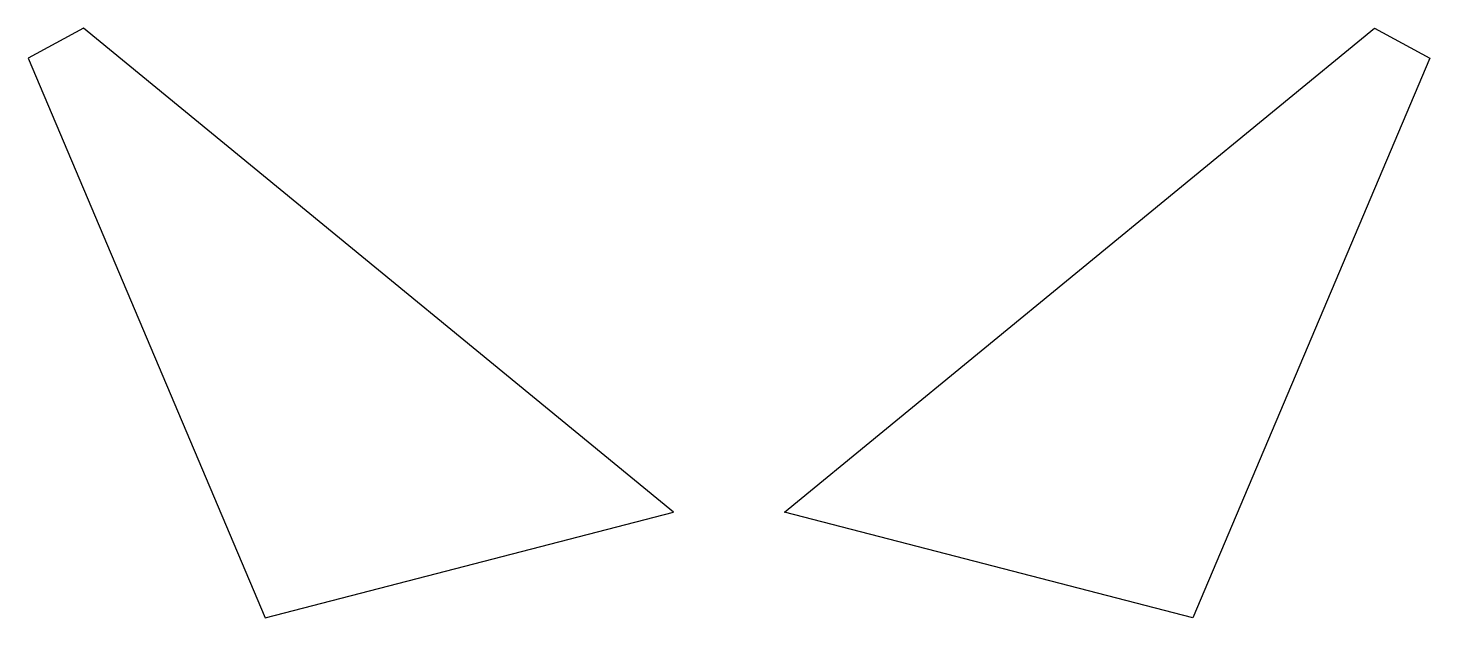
# Model space of a CAD drawing. Header units: centimetres. Extents: x -7.4 to 7.4, y -3.1 to 3.1.
import ezdxf

# ---------------------------------------------------------------- set-up
doc = ezdxf.new("R2010")
doc.units = ezdxf.units.CM
doc.header["$MEASUREMENT"] = 0
doc.layers.add('Camada 1', color=7, linetype='Continuous')

msp = doc.modelspace()

# ---------------------------------------------------------------- linework, layer by layer
at = {"layer": 'Camada 1'}
for points in [[(-0.58788, -2.00409), (-0.58788, -2.00409), (-4.91651, -3.12626), (-4.91651, -3.12626), (-4.91651, -3.12626), (-4.91651, -3.12626), (-7.42818, 2.80569), (-7.42818, 2.80569), (-7.42818, 2.80569), (-7.42818, 2.80569), (-6.84041, 3.12626), (-6.84041, 3.12626), (-6.84041, 3.12626), (-6.84041, 3.12626), (-0.58788, -2.00409), (-0.58788, -2.00409)], [(0.58798, -2.00409), (0.58798, -2.00409), (4.91641, -3.12626), (4.91641, -3.12626), (4.91641, -3.12626), (4.91641, -3.12626), (7.42818, 2.80569), (7.42818, 2.80569), (7.42818, 2.80569), (7.42818, 2.80569), (6.84041, 3.12626), (6.84041, 3.12626), (6.84041, 3.12626), (6.84041, 3.12626), (0.58798, -2.00409), (0.58798, -2.00409)]]:
    msp.add_open_spline(points, degree=3, knots=[0, 0, 0, 0, 0.2, 0.2, 0.2, 0.2, 0.4, 0.4, 0.4, 0.4, 0.6, 0.6, 0.6, 0.6, 1, 1, 1, 1], dxfattribs=at)

doc.saveas('drawing.dxf')
